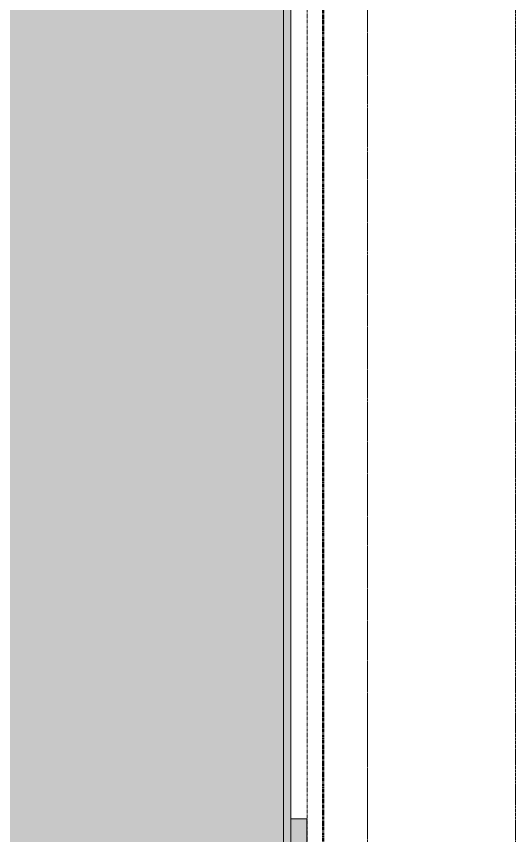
# Model space of a CAD drawing. Header units: inches. Extents: x -4266 to -1814, y 9706 to 12441.
# Drawn here: x -2004.2 to -1871.6, y 10200.1 to 10417.4 of the extents above; entities that cross this region are included whole.
import ezdxf

# ---------------------------------------------------------------- set-up
doc = ezdxf.new("R2010")
doc.units = ezdxf.units.IN
doc.header["$MEASUREMENT"] = 0
for name, pattern in [('Aligning Line 1_8_', [0.25, 0.125, -0.125]), ('Dash Dot 3_16_', [0.3125, 0.1875, -0.0625, 0, -0.0625]), ('Double Dash 3_8_', [1, 0.375, -0.125, 0.125, -0.125, 0.125, -0.125])]:
    doc.linetypes.add(name, pattern=pattern)
for name, color, linetype, lineweight in [('0-1', 7, 'Continuous', 5), ('A-ANNO-SYMB-1', 150, 'Dash Dot 3_16_', 9), ('A-FLOR-2', 10, 'Continuous', 13), ('A-FLOR-PATT-1', 251, 'Continuous', 9), ('A-WALL-4', 10, 'Continuous', 13), ('A-WALL-5', 13, 'Continuous', 5), ('C-PROP-LINE', 91, 'Double Dash 3_8_', 50), ('G-ANNO-SYMB-1', 147, 'Aligning Line 1_8_', 9), ('S-FNDN-1', 8, 'Continuous', 5), ('S-FNDN-2', 10, 'Continuous', 13)]:
    doc.layers.add(name, color=color, linetype=linetype, lineweight=lineweight)

# ---------------------------------------------------------------- blocks, each defined once
blk = doc.blocks.new('CTR - 1st Phase - Shell_rvt-1-FLOOR PLAN - 1ST FLOOR')
at = {"layer": 'A-FLOR-PATT-1'}
h = blk.add_hatch(dxfattribs=at)
h.set_pattern_fill('FP_7', color=256, style=0, pattern_type=2)
h.set_pattern_definition([(0, (0, 0), (15.36, 3.84), [1.267, -10.253, 1.267, -10.253, -61.44]), (0, (0, 0), (15.36, 3.84), [-23.04, 1.267, -21.773, 1.267, -10.253, -26.88]), (0, (0, 0), (15.36, 3.84), [-57.6, 1.267, -6.413, 1.267, -17.933]), (120, (5.76, 1.92), (-11.0055376, 11.3821502), [1.267, -10.253, 1.267, -10.253, -61.44]), (120, (5.76, 1.92), (-11.0055376, 11.3821502), [-23.04, 1.267, -21.773, 1.267, -10.253, -26.88]), (120, (5.76, 1.92), (-11.0055376, 11.3821502), [-57.6, 1.267, -6.413, 1.267, -17.933]), (240, (7.68, 9.6), (-4.3544624, -15.2221502), [1.267, -10.253, 1.267, -10.253, -61.44]), (240, (7.68, 9.6), (-4.3544624, -15.2221502), [-23.04, 1.267, -21.773, 1.267, -10.253, -26.88]), (240, (7.68, 9.6), (-4.3544624, -15.2221502), [-57.6, 1.267, -6.413, 1.267, -17.933])])
h.paths.add_polyline_path([(-1938.32, 10011.59), (-1933.32, 10011.59), (-1933.32, 10819.99), (-2096.82, 10819.99), (-2096.82, 10780.21), (-2096.2, 10780.21), (-2096.2, 10742.19), (-2096.82, 10742.19), (-2096.82, 10703.41), (-2096.2, 10703.41), (-2096.2, 10665.39), (-2096.82, 10665.39), (-2096.82, 10665.01), (-2096.2, 10665.01), (-2096.2, 10626.99), (-2096.82, 10626.99), (-2096.82, 10571.43), (-2095.82, 10571.43), (-2095.82, 10542.43), (-2096.82, 10542.43), (-2096.82, 10511.41), (-2096.2, 10511.41), (-2096.2, 10473.39), (-2096.82, 10473.39), (-2096.82, 10396.21), (-2096.2, 10396.21), (-2096.2, 10358.19), (-2096.82, 10358.19), (-2096.82, 10357.81), (-2096.2, 10357.81), (-2096.2, 10319.79), (-2096.82, 10319.79), (-2096.82, 10290.15), (-2095.82, 10290.15), (-2095.82, 10261.15), (-2096.82, 10261.15), (-2096.82, 10204.21), (-2096.2, 10204.21), (-2096.2, 10166.19), (-2096.82, 10166.19), (-2096.82, 10165.81), (-2096.2, 10165.81), (-2096.2, 10127.79), (-2096.82, 10127.79), (-2096.82, 10127.41), (-2096.2, 10127.41), (-2096.2, 10089.39), (-2096.82, 10089.39), (-2096.82, 10011.59), (-2045.97, 10011.59)], flags=0)
at = {"layer": 'A-WALL-5'}
blk.add_hatch(color=256, dxfattribs=at).paths.add_polyline_path([(-1927.07, 9884.94), (-1927.07, 10204.59), (-1931.32, 10204.59), (-1931.32, 9884.94)], flags=0)
at = {"layer": 'S-FNDN-1'}
blk.add_hatch(color=256, dxfattribs=at).paths.add_polyline_path([(-1931.32, 10173.19), (-1931.32, 10461.19), (-1933.32, 10461.19), (-1933.32, 10173.19)], flags=0)
at = {"layer": 'A-FLOR-2'}
blk.add_line((-1933.32, 10819.99), (-1933.32, 10011.59), dxfattribs=at)
at = {"layer": 'A-WALL-4'}
for p, q in [((-1931.32, 9889.19), (-1931.32, 10204.59)), ((-1931.32, 10204.59), (-1927.07, 10204.59)), ((-1927.07, 10204.59), (-1927.07, 9884.94))]:
    blk.add_line(p, q, dxfattribs=at)
at = {"layer": 'G-ANNO-SYMB-1'}
blk.add_line((-1926.95, 12280.06), (-1926.95, 9756.53), dxfattribs=at)
at = {"layer": 'S-FNDN-2'}
blk.add_line((-1931.32, 10461.19), (-1931.32, 10204.59), dxfattribs=at)
blk = doc.blocks.new('CTR - 1st Phase -Stairs _ Elevators_rvt-1-FLOOR PLAN - 1ST FLOOR')
at = {"layer": 'G-ANNO-SYMB-1'}
blk.add_line((-1910.96, 12280.1), (-1910.96, 9706.24), dxfattribs=at)
blk = doc.blocks.new('Family - ___-1869111-FLOOR PLAN - 1ST FLOOR')
at = {"layer": 'C-PROP-LINE'}
blk.add_line((-1922.72, 10012.59), (-1922.72, 10857.39), dxfattribs=at)

msp = doc.modelspace()

# ---------------------------------------------------------------- linework, layer by layer
at = {"layer": 'A-ANNO-SYMB-1'}
for p, q in [((-1910.95638, 9718.24032), (-1910.95638, 12268.04045)), ((-1871.64479, 9851.38186), (-1871.64479, 11141.42614))]:
    msp.add_line(p, q, dxfattribs=at)

# ---------------------------------------------------------------- block references
at = {"layer": '0-1'}
for name in ['CTR - 1st Phase - Shell_rvt-1-FLOOR PLAN - 1ST FLOOR', 'CTR - 1st Phase -Stairs _ Elevators_rvt-1-FLOOR PLAN - 1ST FLOOR']:
    msp.add_blockref(name, (0, 0), dxfattribs=at)
at = {"layer": 'C-PROP-LINE'}
msp.add_blockref('Family - ___-1869111-FLOOR PLAN - 1ST FLOOR', (0, 0), dxfattribs=at)

doc.saveas('drawing.dxf')
